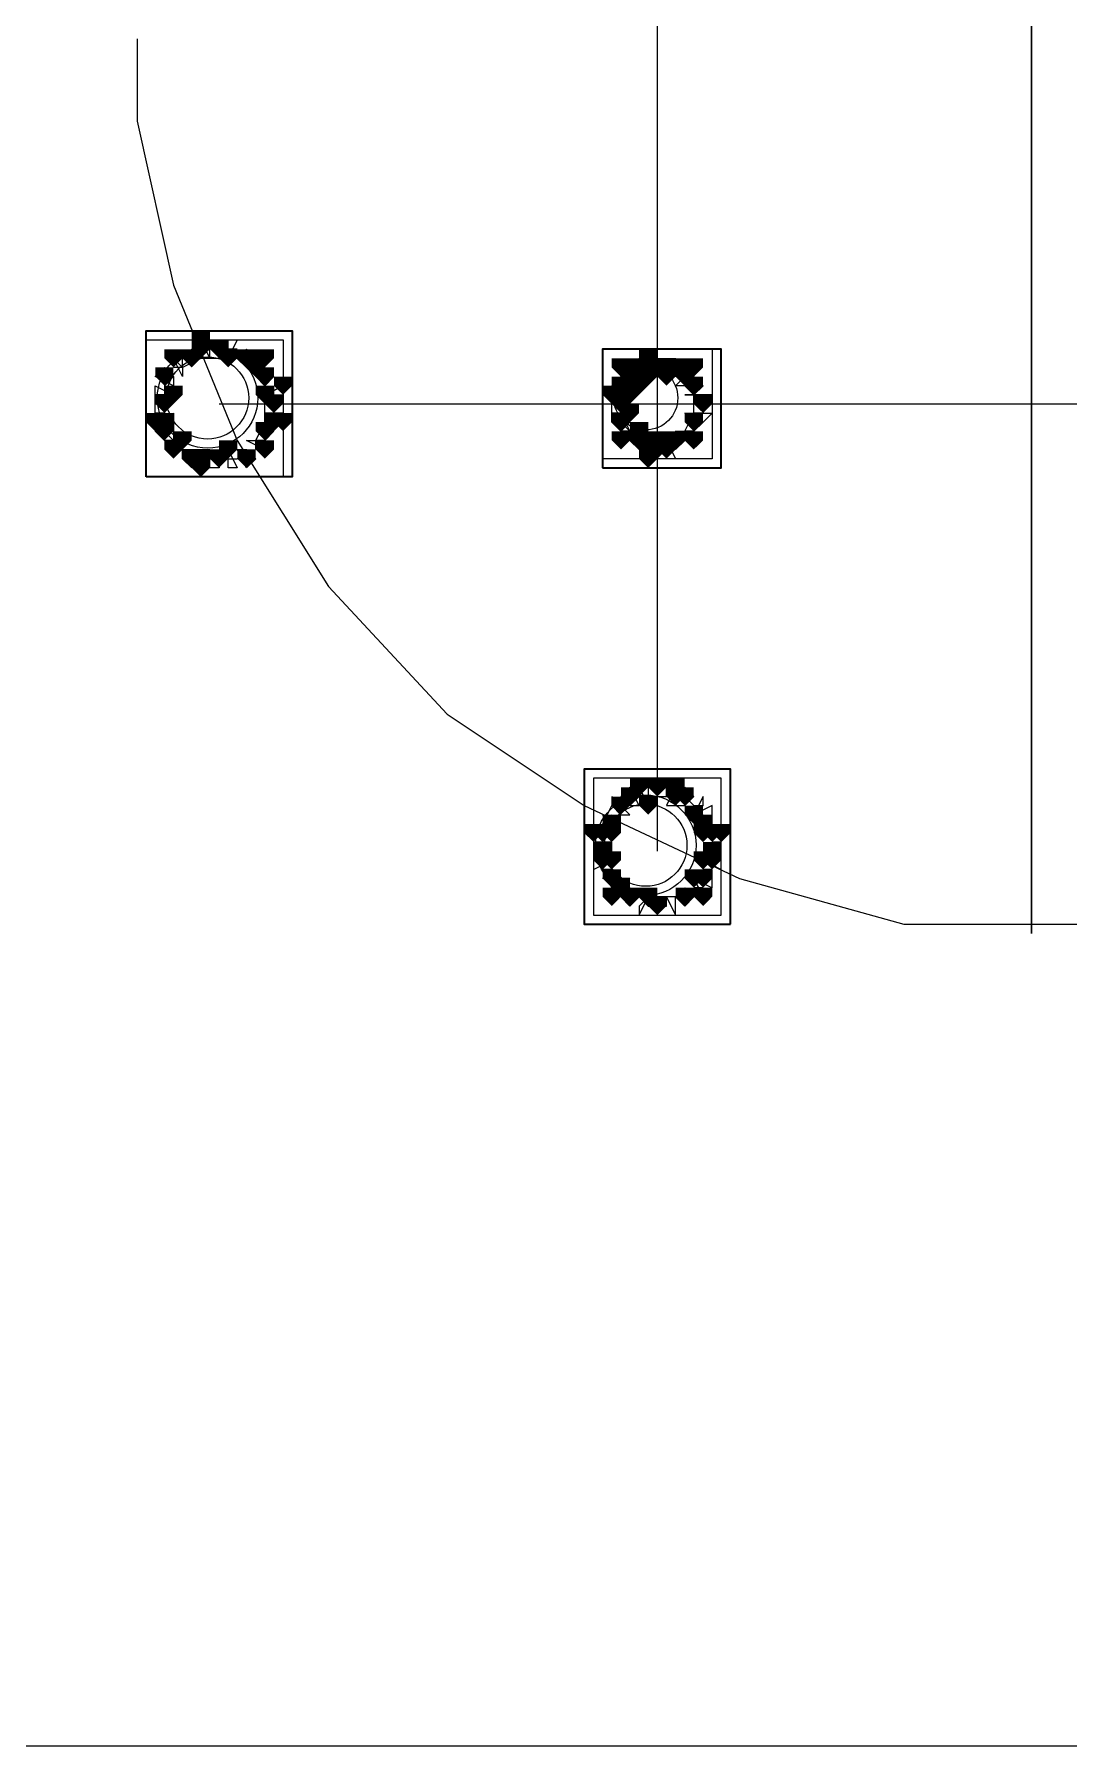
# Model space of a CAD drawing. Header units: millimetres. Extents: x 2315 to 4619, y 1334 to 1897.
# Drawn here: x 3479.36 to 3486.28, y 1530.21 to 1541.67 of the extents above; entities that cross this region are included whole.
import ezdxf

# ---------------------------------------------------------------- set-up
doc = ezdxf.new("R2010")
doc.units = ezdxf.units.MM
for name, color, linetype, true_color in [('PDF_10', 7, 'Continuous', 0x00b85c), ('PDF_AXIS', 7, 'Continuous', 0x00b85c), ('PDF_柱构件', 7, 'Continuous', 0x00b85c), ('PDF_转运站初步方案', 7, 'Continuous', 0x00b85c)]:
    doc.layers.add(name, color=color, linetype=linetype, true_color=true_color)
doc.layers.add('PDF_中心线层', color=1, linetype='Continuous')
doc.layers.add('PDF_粗实线层', color=7, linetype='Continuous')

msp = doc.modelspace()

# ---------------------------------------------------------------- hatches: boundary and pattern name
at = {"layer": 'PDF_10', "transparency": 33554559}
for points in [[(3480.595, 1539.62), (3480.534, 1539.62), (3480.534, 1539.558), (3480.595, 1539.497), (3480.656, 1539.558), (3480.656, 1539.62)], [(3480.595, 1539.62), (3480.534, 1539.62), (3480.534, 1539.558), (3480.595, 1539.497), (3480.656, 1539.558), (3480.656, 1539.62)], [(3480.595, 1539.62), (3480.534, 1539.62), (3480.534, 1539.558), (3480.595, 1539.497), (3480.656, 1539.558), (3480.656, 1539.62)], [(3480.412, 1539.558), (3480.351, 1539.558), (3480.351, 1539.497), (3480.412, 1539.436), (3480.473, 1539.497), (3480.473, 1539.558)], [(3480.412, 1539.558), (3480.351, 1539.558), (3480.351, 1539.497), (3480.412, 1539.436), (3480.473, 1539.497), (3480.473, 1539.558)], [(3480.778, 1539.558), (3480.717, 1539.558), (3480.717, 1539.497), (3480.778, 1539.436), (3480.84, 1539.497), (3480.84, 1539.558)], [(3480.778, 1539.558), (3480.717, 1539.558), (3480.717, 1539.497), (3480.778, 1539.436), (3480.84, 1539.497), (3480.84, 1539.558)], [(3480.778, 1539.558), (3480.717, 1539.558), (3480.717, 1539.497), (3480.778, 1539.436), (3480.84, 1539.497), (3480.84, 1539.558)], [(3483.405, 1539.497), (3483.344, 1539.497), (3483.344, 1539.436), (3483.405, 1539.375), (3483.466, 1539.436), (3483.466, 1539.497)], [(3483.405, 1539.497), (3483.344, 1539.497), (3483.344, 1539.436), (3483.405, 1539.375), (3483.466, 1539.436), (3483.466, 1539.497)], [(3483.527, 1539.497), (3483.466, 1539.497), (3483.466, 1539.436), (3483.527, 1539.375), (3483.588, 1539.436), (3483.588, 1539.497)], [(3483.527, 1539.497), (3483.466, 1539.497), (3483.466, 1539.436), (3483.527, 1539.375), (3483.588, 1539.436), (3483.588, 1539.497)], [(3483.649, 1539.497), (3483.588, 1539.497), (3483.588, 1539.436), (3483.649, 1539.375), (3483.71, 1539.436), (3483.71, 1539.497)], [(3483.649, 1539.497), (3483.588, 1539.497), (3483.588, 1539.436), (3483.649, 1539.375), (3483.71, 1539.436), (3483.71, 1539.497)], [(3480.229, 1539.436), (3480.168, 1539.436), (3480.168, 1539.375), (3480.229, 1539.314), (3480.29, 1539.375), (3480.29, 1539.436)], [(3480.229, 1539.436), (3480.168, 1539.436), (3480.168, 1539.375), (3480.229, 1539.314), (3480.29, 1539.375), (3480.29, 1539.436)], [(3480.901, 1539.436), (3480.84, 1539.436), (3480.84, 1539.375), (3480.901, 1539.314), (3480.962, 1539.375), (3480.962, 1539.436)], [(3480.901, 1539.436), (3480.84, 1539.436), (3480.84, 1539.375), (3480.901, 1539.314), (3480.962, 1539.375), (3480.962, 1539.436)], [(3480.901, 1539.436), (3480.84, 1539.436), (3480.84, 1539.375), (3480.901, 1539.314), (3480.962, 1539.375), (3480.962, 1539.436)], [(3483.283, 1539.375), (3483.222, 1539.375), (3483.222, 1539.314), (3483.283, 1539.253), (3483.344, 1539.314), (3483.344, 1539.375)], [(3483.283, 1539.375), (3483.222, 1539.375), (3483.222, 1539.314), (3483.283, 1539.253), (3483.344, 1539.314), (3483.344, 1539.375)], [(3483.771, 1539.375), (3483.71, 1539.375), (3483.71, 1539.314), (3483.771, 1539.253), (3483.833, 1539.314), (3483.833, 1539.375)], [(3483.771, 1539.375), (3483.71, 1539.375), (3483.71, 1539.314), (3483.771, 1539.253), (3483.833, 1539.314), (3483.833, 1539.375)], [(3483.771, 1539.375), (3483.71, 1539.375), (3483.71, 1539.314), (3483.771, 1539.253), (3483.833, 1539.314), (3483.833, 1539.375)], [(3480.229, 1539.253), (3480.168, 1539.253), (3480.168, 1539.192), (3480.229, 1539.131), (3480.29, 1539.192), (3480.29, 1539.253)], [(3480.229, 1539.253), (3480.168, 1539.253), (3480.168, 1539.192), (3480.229, 1539.131), (3480.29, 1539.192), (3480.29, 1539.253)], [(3480.962, 1539.253), (3480.901, 1539.253), (3480.901, 1539.192), (3480.962, 1539.131), (3481.023, 1539.192), (3481.023, 1539.253)], [(3480.962, 1539.253), (3480.901, 1539.253), (3480.901, 1539.192), (3480.962, 1539.131), (3481.023, 1539.192), (3481.023, 1539.253)], [(3483.283, 1539.253), (3483.222, 1539.253), (3483.222, 1539.192), (3483.283, 1539.131), (3483.344, 1539.192), (3483.344, 1539.253)], [(3483.283, 1539.253), (3483.222, 1539.253), (3483.222, 1539.192), (3483.283, 1539.131), (3483.344, 1539.192), (3483.344, 1539.253)], [(3483.833, 1539.253), (3483.771, 1539.253), (3483.771, 1539.192), (3483.833, 1539.131), (3483.894, 1539.192), (3483.894, 1539.253)], [(3483.833, 1539.253), (3483.771, 1539.253), (3483.771, 1539.192), (3483.833, 1539.131), (3483.894, 1539.192), (3483.894, 1539.253)], [(3483.283, 1539.131), (3483.222, 1539.131), (3483.222, 1539.07), (3483.283, 1539.009), (3483.344, 1539.07), (3483.344, 1539.131)], [(3483.283, 1539.131), (3483.222, 1539.131), (3483.222, 1539.07), (3483.283, 1539.009), (3483.344, 1539.07), (3483.344, 1539.131)], [(3483.771, 1539.131), (3483.71, 1539.131), (3483.71, 1539.07), (3483.771, 1539.009), (3483.833, 1539.07), (3483.833, 1539.131)], [(3483.771, 1539.131), (3483.71, 1539.131), (3483.71, 1539.07), (3483.771, 1539.009), (3483.833, 1539.07), (3483.833, 1539.131)], [(3480.229, 1539.07), (3480.168, 1539.07), (3480.168, 1539.009), (3480.229, 1538.948), (3480.29, 1539.009), (3480.29, 1539.07)], [(3480.229, 1539.07), (3480.168, 1539.07), (3480.168, 1539.009), (3480.229, 1538.948), (3480.29, 1539.009), (3480.29, 1539.07)], [(3480.901, 1539.07), (3480.84, 1539.07), (3480.84, 1539.009), (3480.901, 1538.948), (3480.962, 1539.009), (3480.962, 1539.07)], [(3480.901, 1539.07), (3480.84, 1539.07), (3480.84, 1539.009), (3480.901, 1538.948), (3480.962, 1539.009), (3480.962, 1539.07)], [(3480.901, 1539.07), (3480.84, 1539.07), (3480.84, 1539.009), (3480.901, 1538.948), (3480.962, 1539.009), (3480.962, 1539.07)], [(3483.405, 1539.009), (3483.344, 1539.009), (3483.344, 1538.948), (3483.405, 1538.887), (3483.466, 1538.948), (3483.466, 1539.009)], [(3483.405, 1539.009), (3483.344, 1539.009), (3483.344, 1538.948), (3483.405, 1538.887), (3483.466, 1538.948), (3483.466, 1539.009)], [(3483.405, 1539.009), (3483.344, 1539.009), (3483.344, 1538.948), (3483.405, 1538.887), (3483.466, 1538.948), (3483.466, 1539.009)], [(3483.527, 1538.948), (3483.466, 1538.948), (3483.466, 1538.887), (3483.527, 1538.825), (3483.588, 1538.887), (3483.588, 1538.948)], [(3483.527, 1538.948), (3483.466, 1538.948), (3483.466, 1538.887), (3483.527, 1538.825), (3483.588, 1538.887), (3483.588, 1538.948)], [(3483.649, 1539.009), (3483.588, 1539.009), (3483.588, 1538.948), (3483.649, 1538.887), (3483.71, 1538.948), (3483.71, 1539.009)], [(3483.649, 1539.009), (3483.588, 1539.009), (3483.588, 1538.948), (3483.649, 1538.887), (3483.71, 1538.948), (3483.71, 1539.009)], [(3480.412, 1538.887), (3480.351, 1538.887), (3480.351, 1538.825), (3480.412, 1538.764), (3480.473, 1538.825), (3480.473, 1538.887)], [(3480.412, 1538.887), (3480.351, 1538.887), (3480.351, 1538.825), (3480.412, 1538.764), (3480.473, 1538.825), (3480.473, 1538.887)], [(3480.595, 1538.887), (3480.534, 1538.887), (3480.534, 1538.825), (3480.595, 1538.764), (3480.656, 1538.825), (3480.656, 1538.887)], [(3480.595, 1538.887), (3480.534, 1538.887), (3480.534, 1538.825), (3480.595, 1538.764), (3480.656, 1538.825), (3480.656, 1538.887)], [(3480.778, 1538.887), (3480.717, 1538.887), (3480.717, 1538.825), (3480.778, 1538.764), (3480.84, 1538.825), (3480.84, 1538.887)], [(3480.778, 1538.887), (3480.717, 1538.887), (3480.717, 1538.825), (3480.778, 1538.764), (3480.84, 1538.825), (3480.84, 1538.887)], [(3483.344, 1536.627), (3483.283, 1536.627), (3483.283, 1536.565), (3483.344, 1536.504), (3483.405, 1536.565), (3483.405, 1536.627)], [(3483.344, 1536.627), (3483.283, 1536.627), (3483.283, 1536.565), (3483.344, 1536.504), (3483.405, 1536.565), (3483.405, 1536.627)], [(3483.527, 1536.688), (3483.466, 1536.688), (3483.466, 1536.627), (3483.527, 1536.565), (3483.588, 1536.627), (3483.588, 1536.688)], [(3483.527, 1536.688), (3483.466, 1536.688), (3483.466, 1536.627), (3483.527, 1536.565), (3483.588, 1536.627), (3483.588, 1536.688)], [(3483.71, 1536.627), (3483.649, 1536.627), (3483.649, 1536.565), (3483.71, 1536.504), (3483.771, 1536.565), (3483.771, 1536.627)], [(3483.71, 1536.627), (3483.649, 1536.627), (3483.649, 1536.565), (3483.71, 1536.504), (3483.771, 1536.565), (3483.771, 1536.627)], [(3483.222, 1536.443), (3483.161, 1536.443), (3483.161, 1536.382), (3483.222, 1536.321), (3483.283, 1536.382), (3483.283, 1536.443)], [(3483.222, 1536.443), (3483.161, 1536.443), (3483.161, 1536.382), (3483.222, 1536.321), (3483.283, 1536.382), (3483.283, 1536.443)], [(3483.833, 1536.443), (3483.771, 1536.443), (3483.771, 1536.382), (3483.833, 1536.321), (3483.894, 1536.382), (3483.894, 1536.443)], [(3483.833, 1536.443), (3483.771, 1536.443), (3483.771, 1536.382), (3483.833, 1536.321), (3483.894, 1536.382), (3483.894, 1536.443)], [(3483.161, 1536.26), (3483.1, 1536.26), (3483.1, 1536.199), (3483.161, 1536.138), (3483.222, 1536.199), (3483.222, 1536.26)], [(3483.161, 1536.26), (3483.1, 1536.26), (3483.1, 1536.199), (3483.161, 1536.138), (3483.222, 1536.199), (3483.222, 1536.26)], [(3483.161, 1536.26), (3483.1, 1536.26), (3483.1, 1536.199), (3483.161, 1536.138), (3483.222, 1536.199), (3483.222, 1536.26)], [(3483.894, 1536.26), (3483.833, 1536.26), (3483.833, 1536.199), (3483.894, 1536.138), (3483.955, 1536.199), (3483.955, 1536.26)], [(3483.894, 1536.26), (3483.833, 1536.26), (3483.833, 1536.199), (3483.894, 1536.138), (3483.955, 1536.199), (3483.955, 1536.26)], [(3483.222, 1536.077), (3483.161, 1536.077), (3483.161, 1536.016), (3483.222, 1535.955), (3483.283, 1536.016), (3483.283, 1536.077)], [(3483.222, 1536.077), (3483.161, 1536.077), (3483.161, 1536.016), (3483.222, 1535.955), (3483.283, 1536.016), (3483.283, 1536.077)], [(3483.833, 1536.077), (3483.771, 1536.077), (3483.771, 1536.016), (3483.833, 1535.955), (3483.894, 1536.016), (3483.894, 1536.077)], [(3483.833, 1536.077), (3483.771, 1536.077), (3483.771, 1536.016), (3483.833, 1535.955), (3483.894, 1536.016), (3483.894, 1536.077)], [(3483.344, 1535.955), (3483.283, 1535.955), (3483.283, 1535.894), (3483.344, 1535.832), (3483.405, 1535.894), (3483.405, 1535.955)], [(3483.344, 1535.955), (3483.283, 1535.955), (3483.283, 1535.894), (3483.344, 1535.832), (3483.405, 1535.894), (3483.405, 1535.955)], [(3483.344, 1535.955), (3483.283, 1535.955), (3483.283, 1535.894), (3483.344, 1535.832), (3483.405, 1535.894), (3483.405, 1535.955)], [(3483.71, 1535.955), (3483.649, 1535.955), (3483.649, 1535.894), (3483.71, 1535.832), (3483.771, 1535.894), (3483.771, 1535.955)], [(3483.71, 1535.955), (3483.649, 1535.955), (3483.649, 1535.894), (3483.71, 1535.832), (3483.771, 1535.894), (3483.771, 1535.955)], [(3483.71, 1535.955), (3483.649, 1535.955), (3483.649, 1535.894), (3483.71, 1535.832), (3483.771, 1535.894), (3483.771, 1535.955)], [(3483.527, 1535.894), (3483.466, 1535.894), (3483.466, 1535.832), (3483.527, 1535.771), (3483.588, 1535.832), (3483.588, 1535.894)], [(3483.527, 1535.894), (3483.466, 1535.894), (3483.466, 1535.832), (3483.527, 1535.771), (3483.588, 1535.832), (3483.588, 1535.894)]]:
    msp.add_hatch(color=256, dxfattribs=at).paths.add_polyline_path(points)
at = {"layer": 'PDF_柱构件', "transparency": 33554559}
for points in [[(3480.473, 1539.681), (3480.412, 1539.681), (3480.412, 1539.62), (3480.473, 1539.558), (3480.534, 1539.62), (3480.534, 1539.681)], [(3480.473, 1539.62), (3480.412, 1539.62), (3480.412, 1539.558), (3480.473, 1539.497), (3480.534, 1539.558), (3480.534, 1539.62)], [(3480.29, 1539.558), (3480.229, 1539.558), (3480.229, 1539.497), (3480.29, 1539.436), (3480.351, 1539.497), (3480.351, 1539.558)], [(3480.656, 1539.558), (3480.595, 1539.558), (3480.595, 1539.497), (3480.656, 1539.436), (3480.717, 1539.497), (3480.717, 1539.558)], [(3480.84, 1539.497), (3480.778, 1539.497), (3480.778, 1539.436), (3480.84, 1539.375), (3480.901, 1539.436), (3480.901, 1539.497)], [(3480.901, 1539.558), (3480.84, 1539.558), (3480.84, 1539.497), (3480.901, 1539.436), (3480.962, 1539.497), (3480.962, 1539.558)], [(3483.283, 1539.497), (3483.222, 1539.497), (3483.222, 1539.436), (3483.283, 1539.375), (3483.344, 1539.436), (3483.344, 1539.497)], [(3483.466, 1539.558), (3483.405, 1539.558), (3483.405, 1539.497), (3483.466, 1539.436), (3483.527, 1539.497), (3483.527, 1539.558)], [(3483.466, 1539.497), (3483.405, 1539.497), (3483.405, 1539.436), (3483.466, 1539.375), (3483.527, 1539.436), (3483.527, 1539.497)], [(3483.588, 1539.497), (3483.527, 1539.497), (3483.527, 1539.436), (3483.588, 1539.375), (3483.649, 1539.436), (3483.649, 1539.497)], [(3483.771, 1539.497), (3483.71, 1539.497), (3483.71, 1539.436), (3483.771, 1539.375), (3483.833, 1539.436), (3483.833, 1539.497)], [(3481.023, 1539.375), (3480.962, 1539.375), (3480.962, 1539.314), (3481.023, 1539.253), (3481.084, 1539.314), (3481.084, 1539.375)], [(3483.344, 1539.436), (3483.283, 1539.436), (3483.283, 1539.375), (3483.344, 1539.314), (3483.405, 1539.375), (3483.405, 1539.436)], [(3483.405, 1539.375), (3483.344, 1539.375), (3483.344, 1539.314), (3483.405, 1539.253), (3483.466, 1539.314), (3483.466, 1539.375)], [(3483.466, 1539.436), (3483.405, 1539.436), (3483.405, 1539.375), (3483.466, 1539.314), (3483.527, 1539.375), (3483.527, 1539.436)], [(3483.588, 1539.436), (3483.527, 1539.436), (3483.527, 1539.375), (3483.588, 1539.314), (3483.649, 1539.375), (3483.649, 1539.436)], [(3483.71, 1539.436), (3483.649, 1539.436), (3483.649, 1539.375), (3483.71, 1539.314), (3483.771, 1539.375), (3483.771, 1539.436)], [(3480.29, 1539.314), (3480.229, 1539.314), (3480.229, 1539.253), (3480.29, 1539.192), (3480.351, 1539.253), (3480.351, 1539.314)], [(3480.901, 1539.314), (3480.84, 1539.314), (3480.84, 1539.253), (3480.901, 1539.192), (3480.962, 1539.253), (3480.962, 1539.314)], [(3483.222, 1539.314), (3483.161, 1539.314), (3483.161, 1539.253), (3483.222, 1539.192), (3483.283, 1539.253), (3483.283, 1539.314)], [(3483.283, 1539.314), (3483.222, 1539.314), (3483.222, 1539.253), (3483.283, 1539.192), (3483.344, 1539.253), (3483.344, 1539.314)], [(3483.344, 1539.314), (3483.283, 1539.314), (3483.283, 1539.253), (3483.344, 1539.192), (3483.405, 1539.253), (3483.405, 1539.314)], [(3480.168, 1539.131), (3480.107, 1539.131), (3480.107, 1539.07), (3480.168, 1539.009), (3480.229, 1539.07), (3480.229, 1539.131)], [(3480.229, 1539.131), (3480.168, 1539.131), (3480.168, 1539.07), (3480.229, 1539.009), (3480.29, 1539.07), (3480.29, 1539.131)], [(3480.962, 1539.131), (3480.901, 1539.131), (3480.901, 1539.07), (3480.962, 1539.009), (3481.023, 1539.07), (3481.023, 1539.131)], [(3481.023, 1539.131), (3480.962, 1539.131), (3480.962, 1539.07), (3481.023, 1539.009), (3481.084, 1539.07), (3481.084, 1539.131)], [(3483.344, 1539.192), (3483.283, 1539.192), (3483.283, 1539.131), (3483.344, 1539.07), (3483.405, 1539.131), (3483.405, 1539.192)], [(3483.405, 1539.07), (3483.344, 1539.07), (3483.344, 1539.009), (3483.405, 1538.948), (3483.466, 1539.009), (3483.466, 1539.07)], [(3480.29, 1538.948), (3480.229, 1538.948), (3480.229, 1538.887), (3480.29, 1538.825), (3480.351, 1538.887), (3480.351, 1538.948)], [(3480.351, 1539.009), (3480.29, 1539.009), (3480.29, 1538.948), (3480.351, 1538.887), (3480.412, 1538.948), (3480.412, 1539.009)], [(3480.656, 1538.948), (3480.595, 1538.948), (3480.595, 1538.887), (3480.656, 1538.825), (3480.717, 1538.887), (3480.717, 1538.948)], [(3480.901, 1538.948), (3480.84, 1538.948), (3480.84, 1538.887), (3480.901, 1538.825), (3480.962, 1538.887), (3480.962, 1538.948)], [(3483.283, 1539.009), (3483.222, 1539.009), (3483.222, 1538.948), (3483.283, 1538.887), (3483.344, 1538.948), (3483.344, 1539.009)], [(3483.466, 1539.009), (3483.405, 1539.009), (3483.405, 1538.948), (3483.466, 1538.887), (3483.527, 1538.948), (3483.527, 1539.009)], [(3483.466, 1538.948), (3483.405, 1538.948), (3483.405, 1538.887), (3483.466, 1538.825), (3483.527, 1538.887), (3483.527, 1538.948)], [(3483.588, 1539.009), (3483.527, 1539.009), (3483.527, 1538.948), (3483.588, 1538.887), (3483.649, 1538.948), (3483.649, 1539.009)], [(3483.588, 1538.948), (3483.527, 1538.948), (3483.527, 1538.887), (3483.588, 1538.825), (3483.649, 1538.887), (3483.649, 1538.948)], [(3483.771, 1539.009), (3483.71, 1539.009), (3483.71, 1538.948), (3483.771, 1538.887), (3483.833, 1538.948), (3483.833, 1539.009)], [(3480.473, 1538.887), (3480.412, 1538.887), (3480.412, 1538.825), (3480.473, 1538.764), (3480.534, 1538.825), (3480.534, 1538.887)], [(3480.473, 1538.825), (3480.412, 1538.825), (3480.412, 1538.764), (3480.473, 1538.703), (3480.534, 1538.764), (3480.534, 1538.825)], [(3483.466, 1538.887), (3483.405, 1538.887), (3483.405, 1538.825), (3483.466, 1538.764), (3483.527, 1538.825), (3483.527, 1538.887)], [(3483.405, 1536.688), (3483.344, 1536.688), (3483.344, 1536.627), (3483.405, 1536.565), (3483.466, 1536.627), (3483.466, 1536.688)], [(3483.649, 1536.688), (3483.588, 1536.688), (3483.588, 1536.627), (3483.649, 1536.565), (3483.71, 1536.627), (3483.71, 1536.688)], [(3483.649, 1536.627), (3483.588, 1536.627), (3483.588, 1536.565), (3483.649, 1536.504), (3483.71, 1536.565), (3483.71, 1536.627)], [(3483.283, 1536.565), (3483.222, 1536.565), (3483.222, 1536.504), (3483.283, 1536.443), (3483.344, 1536.504), (3483.344, 1536.565)], [(3483.466, 1536.565), (3483.405, 1536.565), (3483.405, 1536.504), (3483.466, 1536.443), (3483.527, 1536.504), (3483.527, 1536.565)], [(3483.771, 1536.504), (3483.71, 1536.504), (3483.71, 1536.443), (3483.771, 1536.382), (3483.833, 1536.443), (3483.833, 1536.504)], [(3483.1, 1536.382), (3483.038, 1536.382), (3483.038, 1536.321), (3483.1, 1536.26), (3483.161, 1536.321), (3483.161, 1536.382)], [(3483.161, 1536.382), (3483.1, 1536.382), (3483.1, 1536.321), (3483.161, 1536.26), (3483.222, 1536.321), (3483.222, 1536.382)], [(3483.222, 1536.382), (3483.161, 1536.382), (3483.161, 1536.321), (3483.222, 1536.26), (3483.283, 1536.321), (3483.283, 1536.382)], [(3483.833, 1536.382), (3483.771, 1536.382), (3483.771, 1536.321), (3483.833, 1536.26), (3483.894, 1536.321), (3483.894, 1536.382)], [(3483.894, 1536.382), (3483.833, 1536.382), (3483.833, 1536.321), (3483.894, 1536.26), (3483.955, 1536.321), (3483.955, 1536.382)], [(3483.955, 1536.382), (3483.894, 1536.382), (3483.894, 1536.321), (3483.955, 1536.26), (3484.016, 1536.321), (3484.016, 1536.382)], [(3483.161, 1536.199), (3483.1, 1536.199), (3483.1, 1536.138), (3483.161, 1536.077), (3483.222, 1536.138), (3483.222, 1536.199)], [(3483.222, 1536.199), (3483.161, 1536.199), (3483.161, 1536.138), (3483.222, 1536.077), (3483.283, 1536.138), (3483.283, 1536.199)], [(3483.833, 1536.199), (3483.771, 1536.199), (3483.771, 1536.138), (3483.833, 1536.077), (3483.894, 1536.138), (3483.894, 1536.199)], [(3483.894, 1536.199), (3483.833, 1536.199), (3483.833, 1536.138), (3483.894, 1536.077), (3483.955, 1536.138), (3483.955, 1536.199)], [(3483.771, 1536.077), (3483.71, 1536.077), (3483.71, 1536.016), (3483.771, 1535.955), (3483.833, 1536.016), (3483.833, 1536.077)], [(3483.222, 1535.955), (3483.161, 1535.955), (3483.161, 1535.894), (3483.222, 1535.832), (3483.283, 1535.894), (3483.283, 1535.955)], [(3483.283, 1536.016), (3483.222, 1536.016), (3483.222, 1535.955), (3483.283, 1535.894), (3483.344, 1535.955), (3483.344, 1536.016)], [(3483.466, 1535.955), (3483.405, 1535.955), (3483.405, 1535.894), (3483.466, 1535.832), (3483.527, 1535.894), (3483.527, 1535.955)], [(3483.833, 1535.955), (3483.771, 1535.955), (3483.771, 1535.894), (3483.833, 1535.832), (3483.894, 1535.894), (3483.894, 1535.955)]]:
    msp.add_hatch(color=256, dxfattribs=at).paths.add_polyline_path(points)
at = {"layer": 'PDF_转运站初步方案', "transparency": 33554559}
for points in [[(3480.595, 1539.62), (3480.534, 1539.62), (3480.534, 1539.558), (3480.595, 1539.497), (3480.656, 1539.558), (3480.656, 1539.62)], [(3480.595, 1539.62), (3480.534, 1539.62), (3480.534, 1539.558), (3480.595, 1539.497), (3480.656, 1539.558), (3480.656, 1539.62)], [(3480.412, 1539.558), (3480.351, 1539.558), (3480.351, 1539.497), (3480.412, 1539.436), (3480.473, 1539.497), (3480.473, 1539.558)], [(3480.412, 1539.558), (3480.351, 1539.558), (3480.351, 1539.497), (3480.412, 1539.436), (3480.473, 1539.497), (3480.473, 1539.558)], [(3480.778, 1539.558), (3480.717, 1539.558), (3480.717, 1539.497), (3480.778, 1539.436), (3480.84, 1539.497), (3480.84, 1539.558)], [(3480.778, 1539.558), (3480.717, 1539.558), (3480.717, 1539.497), (3480.778, 1539.436), (3480.84, 1539.497), (3480.84, 1539.558)], [(3483.405, 1539.497), (3483.344, 1539.497), (3483.344, 1539.436), (3483.405, 1539.375), (3483.466, 1539.436), (3483.466, 1539.497)], [(3483.405, 1539.497), (3483.344, 1539.497), (3483.344, 1539.436), (3483.405, 1539.375), (3483.466, 1539.436), (3483.466, 1539.497)], [(3483.527, 1539.497), (3483.466, 1539.497), (3483.466, 1539.436), (3483.527, 1539.375), (3483.588, 1539.436), (3483.588, 1539.497)], [(3483.527, 1539.497), (3483.466, 1539.497), (3483.466, 1539.436), (3483.527, 1539.375), (3483.588, 1539.436), (3483.588, 1539.497)], [(3483.649, 1539.497), (3483.588, 1539.497), (3483.588, 1539.436), (3483.649, 1539.375), (3483.71, 1539.436), (3483.71, 1539.497)], [(3483.649, 1539.497), (3483.588, 1539.497), (3483.588, 1539.436), (3483.649, 1539.375), (3483.71, 1539.436), (3483.71, 1539.497)], [(3480.229, 1539.436), (3480.168, 1539.436), (3480.168, 1539.375), (3480.229, 1539.314), (3480.29, 1539.375), (3480.29, 1539.436)], [(3480.229, 1539.436), (3480.168, 1539.436), (3480.168, 1539.375), (3480.229, 1539.314), (3480.29, 1539.375), (3480.29, 1539.436)], [(3480.901, 1539.436), (3480.84, 1539.436), (3480.84, 1539.375), (3480.901, 1539.314), (3480.962, 1539.375), (3480.962, 1539.436)], [(3480.901, 1539.436), (3480.84, 1539.436), (3480.84, 1539.375), (3480.901, 1539.314), (3480.962, 1539.375), (3480.962, 1539.436)], [(3483.283, 1539.375), (3483.222, 1539.375), (3483.222, 1539.314), (3483.283, 1539.253), (3483.344, 1539.314), (3483.344, 1539.375)], [(3483.283, 1539.375), (3483.222, 1539.375), (3483.222, 1539.314), (3483.283, 1539.253), (3483.344, 1539.314), (3483.344, 1539.375)], [(3483.771, 1539.375), (3483.71, 1539.375), (3483.71, 1539.314), (3483.771, 1539.253), (3483.833, 1539.314), (3483.833, 1539.375)], [(3483.771, 1539.375), (3483.71, 1539.375), (3483.71, 1539.314), (3483.771, 1539.253), (3483.833, 1539.314), (3483.833, 1539.375)], [(3480.229, 1539.253), (3480.168, 1539.253), (3480.168, 1539.192), (3480.229, 1539.131), (3480.29, 1539.192), (3480.29, 1539.253)], [(3480.229, 1539.253), (3480.168, 1539.253), (3480.168, 1539.192), (3480.229, 1539.131), (3480.29, 1539.192), (3480.29, 1539.253)], [(3480.962, 1539.253), (3480.901, 1539.253), (3480.901, 1539.192), (3480.962, 1539.131), (3481.023, 1539.192), (3481.023, 1539.253)], [(3480.962, 1539.253), (3480.901, 1539.253), (3480.901, 1539.192), (3480.962, 1539.131), (3481.023, 1539.192), (3481.023, 1539.253)], [(3483.283, 1539.253), (3483.222, 1539.253), (3483.222, 1539.192), (3483.283, 1539.131), (3483.344, 1539.192), (3483.344, 1539.253)], [(3483.283, 1539.253), (3483.222, 1539.253), (3483.222, 1539.192), (3483.283, 1539.131), (3483.344, 1539.192), (3483.344, 1539.253)], [(3483.833, 1539.253), (3483.771, 1539.253), (3483.771, 1539.192), (3483.833, 1539.131), (3483.894, 1539.192), (3483.894, 1539.253)], [(3483.833, 1539.253), (3483.771, 1539.253), (3483.771, 1539.192), (3483.833, 1539.131), (3483.894, 1539.192), (3483.894, 1539.253)], [(3483.283, 1539.131), (3483.222, 1539.131), (3483.222, 1539.07), (3483.283, 1539.009), (3483.344, 1539.07), (3483.344, 1539.131)], [(3483.283, 1539.131), (3483.222, 1539.131), (3483.222, 1539.07), (3483.283, 1539.009), (3483.344, 1539.07), (3483.344, 1539.131)], [(3483.771, 1539.131), (3483.71, 1539.131), (3483.71, 1539.07), (3483.771, 1539.009), (3483.833, 1539.07), (3483.833, 1539.131)], [(3483.771, 1539.131), (3483.71, 1539.131), (3483.71, 1539.07), (3483.771, 1539.009), (3483.833, 1539.07), (3483.833, 1539.131)], [(3480.229, 1539.07), (3480.168, 1539.07), (3480.168, 1539.009), (3480.229, 1538.948), (3480.29, 1539.009), (3480.29, 1539.07)], [(3480.229, 1539.07), (3480.168, 1539.07), (3480.168, 1539.009), (3480.229, 1538.948), (3480.29, 1539.009), (3480.29, 1539.07)], [(3480.901, 1539.07), (3480.84, 1539.07), (3480.84, 1539.009), (3480.901, 1538.948), (3480.962, 1539.009), (3480.962, 1539.07)], [(3480.901, 1539.07), (3480.84, 1539.07), (3480.84, 1539.009), (3480.901, 1538.948), (3480.962, 1539.009), (3480.962, 1539.07)], [(3483.405, 1539.009), (3483.344, 1539.009), (3483.344, 1538.948), (3483.405, 1538.887), (3483.466, 1538.948), (3483.466, 1539.009)], [(3483.405, 1539.009), (3483.344, 1539.009), (3483.344, 1538.948), (3483.405, 1538.887), (3483.466, 1538.948), (3483.466, 1539.009)], [(3483.527, 1538.948), (3483.466, 1538.948), (3483.466, 1538.887), (3483.527, 1538.825), (3483.588, 1538.887), (3483.588, 1538.948)], [(3483.527, 1538.948), (3483.466, 1538.948), (3483.466, 1538.887), (3483.527, 1538.825), (3483.588, 1538.887), (3483.588, 1538.948)], [(3483.649, 1539.009), (3483.588, 1539.009), (3483.588, 1538.948), (3483.649, 1538.887), (3483.71, 1538.948), (3483.71, 1539.009)], [(3483.649, 1539.009), (3483.588, 1539.009), (3483.588, 1538.948), (3483.649, 1538.887), (3483.71, 1538.948), (3483.71, 1539.009)], [(3480.412, 1538.887), (3480.351, 1538.887), (3480.351, 1538.825), (3480.412, 1538.764), (3480.473, 1538.825), (3480.473, 1538.887)], [(3480.412, 1538.887), (3480.351, 1538.887), (3480.351, 1538.825), (3480.412, 1538.764), (3480.473, 1538.825), (3480.473, 1538.887)], [(3480.595, 1538.887), (3480.534, 1538.887), (3480.534, 1538.825), (3480.595, 1538.764), (3480.656, 1538.825), (3480.656, 1538.887)], [(3480.595, 1538.887), (3480.534, 1538.887), (3480.534, 1538.825), (3480.595, 1538.764), (3480.656, 1538.825), (3480.656, 1538.887)], [(3480.778, 1538.887), (3480.717, 1538.887), (3480.717, 1538.825), (3480.778, 1538.764), (3480.84, 1538.825), (3480.84, 1538.887)], [(3480.778, 1538.887), (3480.717, 1538.887), (3480.717, 1538.825), (3480.778, 1538.764), (3480.84, 1538.825), (3480.84, 1538.887)], [(3483.344, 1536.627), (3483.283, 1536.627), (3483.283, 1536.565), (3483.344, 1536.504), (3483.405, 1536.565), (3483.405, 1536.627)], [(3483.344, 1536.627), (3483.283, 1536.627), (3483.283, 1536.565), (3483.344, 1536.504), (3483.405, 1536.565), (3483.405, 1536.627)], [(3483.527, 1536.688), (3483.466, 1536.688), (3483.466, 1536.627), (3483.527, 1536.565), (3483.588, 1536.627), (3483.588, 1536.688)], [(3483.527, 1536.688), (3483.466, 1536.688), (3483.466, 1536.627), (3483.527, 1536.565), (3483.588, 1536.627), (3483.588, 1536.688)], [(3483.71, 1536.627), (3483.649, 1536.627), (3483.649, 1536.565), (3483.71, 1536.504), (3483.771, 1536.565), (3483.771, 1536.627)], [(3483.71, 1536.627), (3483.649, 1536.627), (3483.649, 1536.565), (3483.71, 1536.504), (3483.771, 1536.565), (3483.771, 1536.627)], [(3483.222, 1536.443), (3483.161, 1536.443), (3483.161, 1536.382), (3483.222, 1536.321), (3483.283, 1536.382), (3483.283, 1536.443)], [(3483.222, 1536.443), (3483.161, 1536.443), (3483.161, 1536.382), (3483.222, 1536.321), (3483.283, 1536.382), (3483.283, 1536.443)], [(3483.833, 1536.443), (3483.771, 1536.443), (3483.771, 1536.382), (3483.833, 1536.321), (3483.894, 1536.382), (3483.894, 1536.443)], [(3483.833, 1536.443), (3483.771, 1536.443), (3483.771, 1536.382), (3483.833, 1536.321), (3483.894, 1536.382), (3483.894, 1536.443)], [(3483.161, 1536.26), (3483.1, 1536.26), (3483.1, 1536.199), (3483.161, 1536.138), (3483.222, 1536.199), (3483.222, 1536.26)], [(3483.161, 1536.26), (3483.1, 1536.26), (3483.1, 1536.199), (3483.161, 1536.138), (3483.222, 1536.199), (3483.222, 1536.26)], [(3483.894, 1536.26), (3483.833, 1536.26), (3483.833, 1536.199), (3483.894, 1536.138), (3483.955, 1536.199), (3483.955, 1536.26)], [(3483.894, 1536.26), (3483.833, 1536.26), (3483.833, 1536.199), (3483.894, 1536.138), (3483.955, 1536.199), (3483.955, 1536.26)], [(3483.222, 1536.077), (3483.161, 1536.077), (3483.161, 1536.016), (3483.222, 1535.955), (3483.283, 1536.016), (3483.283, 1536.077)], [(3483.222, 1536.077), (3483.161, 1536.077), (3483.161, 1536.016), (3483.222, 1535.955), (3483.283, 1536.016), (3483.283, 1536.077)], [(3483.833, 1536.077), (3483.771, 1536.077), (3483.771, 1536.016), (3483.833, 1535.955), (3483.894, 1536.016), (3483.894, 1536.077)], [(3483.833, 1536.077), (3483.771, 1536.077), (3483.771, 1536.016), (3483.833, 1535.955), (3483.894, 1536.016), (3483.894, 1536.077)], [(3483.344, 1535.955), (3483.283, 1535.955), (3483.283, 1535.894), (3483.344, 1535.832), (3483.405, 1535.894), (3483.405, 1535.955)], [(3483.344, 1535.955), (3483.283, 1535.955), (3483.283, 1535.894), (3483.344, 1535.832), (3483.405, 1535.894), (3483.405, 1535.955)], [(3483.71, 1535.955), (3483.649, 1535.955), (3483.649, 1535.894), (3483.71, 1535.832), (3483.771, 1535.894), (3483.771, 1535.955)], [(3483.71, 1535.955), (3483.649, 1535.955), (3483.649, 1535.894), (3483.71, 1535.832), (3483.771, 1535.894), (3483.771, 1535.955)], [(3483.527, 1535.894), (3483.466, 1535.894), (3483.466, 1535.832), (3483.527, 1535.771), (3483.588, 1535.832), (3483.588, 1535.894)], [(3483.527, 1535.894), (3483.466, 1535.894), (3483.466, 1535.832), (3483.527, 1535.771), (3483.588, 1535.832), (3483.588, 1535.894)]]:
    msp.add_hatch(color=256, dxfattribs=at).paths.add_polyline_path(points)

# ---------------------------------------------------------------- linework, layer by layer
at = {"layer": 'PDF_10', "lineweight": 18}
for points in [[(3480.351, 1539.497), (3480.412, 1539.497), (3480.351, 1539.497)], [(3480.595, 1539.558), (3480.534, 1539.558)], [(3480.778, 1539.497), (3480.717, 1539.497)], [(3483.588, 1539.436), (3483.527, 1539.436), (3483.527, 1539.497)], [(3480.229, 1539.375), (3480.29, 1539.375), (3480.229, 1539.314)], [(3480.901, 1539.314), (3480.901, 1539.375)], [(3483.405, 1539.375), (3483.405, 1539.436), (3483.344, 1539.375), (3483.283, 1539.314), (3483.344, 1539.314)], [(3483.71, 1539.375), (3483.649, 1539.436)], [(3483.649, 1539.375), (3483.71, 1539.436)], [(3483.771, 1539.314), (3483.771, 1539.375)], [(3480.168, 1539.192), (3480.229, 1539.192), (3480.229, 1539.131)], [(3480.962, 1539.131), (3480.962, 1539.192), (3480.901, 1539.192)], [(3483.222, 1539.192), (3483.283, 1539.192), (3483.283, 1539.131)], [(3483.833, 1539.131), (3483.833, 1539.192), (3483.771, 1539.192)], [(3483.283, 1539.07), (3483.344, 1539.009)], [(3483.344, 1539.07), (3483.283, 1539.009)], [(3483.771, 1539.009), (3483.771, 1539.07), (3483.771, 1539.009)], [(3480.29, 1539.009), (3480.229, 1539.009), (3480.29, 1538.948)], [(3480.901, 1538.948), (3480.901, 1539.009)], [(3483.344, 1538.948), (3483.405, 1538.948)], [(3483.527, 1538.948), (3483.527, 1538.887), (3483.588, 1538.887)], [(3483.71, 1538.948), (3483.649, 1538.948), (3483.71, 1538.948)], [(3480.351, 1538.887), (3480.412, 1538.825)], [(3480.412, 1538.887), (3480.351, 1538.825)], [(3480.534, 1538.825), (3480.595, 1538.825), (3480.595, 1538.764)], [(3480.717, 1538.825), (3480.778, 1538.887), (3480.778, 1538.825)], [(3483.527, 1536.565), (3483.527, 1536.627), (3483.588, 1536.627)], [(3483.344, 1536.565), (3483.344, 1536.504), (3483.405, 1536.565)], [(3483.71, 1536.504), (3483.71, 1536.565), (3483.771, 1536.504)], [(3483.161, 1536.382), (3483.222, 1536.443)], [(3483.222, 1536.382), (3483.161, 1536.443)], [(3483.833, 1536.443), (3483.894, 1536.382)], [(3483.833, 1536.382), (3483.894, 1536.443)], [(3483.161, 1536.199), (3483.161, 1536.26)], [(3483.894, 1536.26), (3483.894, 1536.199), (3483.955, 1536.199)], [(3483.222, 1536.016), (3483.161, 1536.077)], [(3483.222, 1536.077), (3483.161, 1536.016)], [(3483.894, 1536.077), (3483.833, 1536.016)], [(3483.833, 1536.077), (3483.894, 1536.016)], [(3483.405, 1535.894), (3483.344, 1535.894)], [(3483.588, 1535.832), (3483.527, 1535.832), (3483.527, 1535.894)], [(3483.771, 1535.894), (3483.71, 1535.894)]]:
    msp.add_lwpolyline(points, dxfattribs=at)
at = {"layer": 'PDF_AXIS', "lineweight": 18}
for points in [[(3480.107, 1538.703), (3480.107, 1539.62), (3481.023, 1539.62), (3481.023, 1538.703)], [(3483.161, 1538.825), (3483.161, 1539.558), (3483.894, 1539.558), (3483.894, 1538.825)], [(3483.955, 1535.771), (3483.955, 1536.688), (3483.1, 1536.688), (3483.1, 1535.771)]]:
    msp.add_lwpolyline(points, close=True, dxfattribs=at)
at = {"layer": 'PDF_中心线层', "color": 112, "lineweight": 18, "true_color": 0x00b85c}
msp.add_lwpolyline([(3486.031, 1535.649), (3486.031, 1547.682)], close=True, dxfattribs=at)
for points in [[(3483.527, 1547.133), (3483.527, 1536.199)], [(3480.046, 1541.635), (3480.046, 1541.085), (3480.29, 1539.986), (3480.717, 1538.948), (3481.328, 1537.97), (3482.122, 1537.115), (3483.038, 1536.504), (3484.077, 1536.016), (3485.176, 1535.71), (3486.337, 1535.71), (3487.436, 1535.832), (3488.536, 1536.199), (3489.086, 1536.504)], [(3480.595, 1539.192), (3491.468, 1539.192)]]:
    msp.add_lwpolyline(points, dxfattribs=at)
at = {"layer": 'PDF_柱构件', "lineweight": 18}
for points in [[(3480.473, 1539.62), (3480.534, 1539.497), (3480.473, 1539.497)], [(3480.595, 1539.497), (3480.534, 1539.497), (3480.534, 1539.62), (3480.595, 1539.62)], [(3480.717, 1539.62), (3480.656, 1539.497), (3480.656, 1539.62)], [(3480.29, 1539.497), (3480.351, 1539.436), (3480.351, 1539.375)], [(3480.473, 1539.497), (3480.351, 1539.436), (3480.351, 1539.497), (3480.412, 1539.558)], [(3480.778, 1539.436), (3480.717, 1539.497), (3480.778, 1539.558), (3480.84, 1539.497)], [(3480.901, 1539.497), (3480.84, 1539.375), (3480.778, 1539.436)], [(3483.466, 1539.375), (3483.405, 1539.375), (3483.344, 1539.436), (3483.405, 1539.497)], [(3483.466, 1539.497), (3483.466, 1539.375)], [(3483.588, 1539.436), (3483.466, 1539.436), (3483.466, 1539.497), (3483.588, 1539.497)], [(3483.649, 1539.497), (3483.588, 1539.375), (3483.588, 1539.497)], [(3483.71, 1539.375), (3483.588, 1539.375), (3483.649, 1539.497), (3483.71, 1539.436)], [(3480.29, 1539.375), (3480.29, 1539.314), (3480.168, 1539.375), (3480.229, 1539.436)], [(3480.901, 1539.314), (3480.84, 1539.375), (3480.901, 1539.436), (3480.962, 1539.375)], [(3483.344, 1539.314), (3483.283, 1539.253), (3483.222, 1539.314), (3483.283, 1539.375)], [(3483.283, 1539.436), (3483.405, 1539.314)], [(3483.771, 1539.436), (3483.71, 1539.314), (3483.649, 1539.314)], [(3483.771, 1539.253), (3483.71, 1539.314), (3483.771, 1539.375), (3483.833, 1539.314)], [(3480.168, 1539.314), (3480.29, 1539.253), (3480.168, 1539.253)], [(3480.229, 1539.253), (3480.229, 1539.131), (3480.168, 1539.131), (3480.168, 1539.253)], [(3481.023, 1539.314), (3480.901, 1539.253)], [(3480.901, 1539.131), (3480.901, 1539.253), (3481.023, 1539.253), (3481.023, 1539.131)], [(3483.222, 1539.253), (3483.344, 1539.253)], [(3483.283, 1539.253), (3483.283, 1539.131), (3483.222, 1539.131), (3483.222, 1539.253)], [(3483.894, 1539.253), (3483.771, 1539.253), (3483.71, 1539.253), (3483.833, 1539.253)], [(3483.771, 1539.131), (3483.771, 1539.253), (3483.833, 1539.253), (3483.833, 1539.131)], [(3480.168, 1539.07), (3480.29, 1539.131), (3480.29, 1539.07)], [(3481.023, 1539.07), (3480.901, 1539.07), (3480.901, 1539.131)], [(3483.222, 1539.131), (3483.344, 1539.131), (3483.222, 1539.07)], [(3483.283, 1539.131), (3483.344, 1539.009), (3483.283, 1539.009), (3483.222, 1539.07)], [(3483.833, 1539.07), (3483.71, 1539.131), (3483.771, 1539.131), (3483.894, 1539.131)], [(3483.71, 1539.009), (3483.771, 1539.131), (3483.833, 1539.07), (3483.771, 1539.009)], [(3480.29, 1539.07), (3480.29, 1538.948), (3480.229, 1538.948), (3480.168, 1539.009)], [(3480.84, 1538.948), (3480.901, 1539.07), (3480.962, 1539.009), (3480.901, 1538.948)], [(3480.29, 1538.887), (3480.351, 1538.948)], [(3480.901, 1538.887), (3480.778, 1538.948), (3480.84, 1538.948)], [(3483.283, 1538.948), (3483.405, 1539.009)], [(3483.405, 1539.009), (3483.466, 1538.948), (3483.405, 1538.887), (3483.344, 1538.948)], [(3483.466, 1538.825), (3483.466, 1538.948)], [(3483.466, 1538.948), (3483.588, 1538.948), (3483.588, 1538.887), (3483.466, 1538.887)], [(3483.588, 1538.948), (3483.71, 1539.009), (3483.71, 1538.948), (3483.649, 1538.887)], [(3483.588, 1538.825), (3483.588, 1538.948), (3483.649, 1538.825)], [(3483.771, 1538.948), (3483.649, 1539.009), (3483.71, 1539.009)], [(3480.351, 1538.887), (3480.473, 1538.887), (3480.412, 1538.764), (3480.351, 1538.825)], [(3480.473, 1538.764), (3480.473, 1538.887), (3480.534, 1538.887)], [(3480.534, 1538.825), (3480.595, 1538.825), (3480.595, 1538.764), (3480.534, 1538.764)], [(3480.656, 1538.764), (3480.656, 1538.887), (3480.717, 1538.764)], [(3480.717, 1538.887), (3480.778, 1538.887), (3480.84, 1538.825), (3480.778, 1538.764)], [(3483.344, 1536.504), (3483.405, 1536.504), (3483.344, 1536.627), (3483.283, 1536.565)], [(3483.405, 1536.627), (3483.466, 1536.504)], [(3483.466, 1536.565), (3483.588, 1536.565), (3483.588, 1536.627), (3483.466, 1536.627)], [(3483.649, 1536.627), (3483.588, 1536.504), (3483.649, 1536.504)], [(3483.649, 1536.504), (3483.71, 1536.504), (3483.771, 1536.565), (3483.71, 1536.627)], [(3483.222, 1536.321), (3483.283, 1536.443), (3483.222, 1536.504), (3483.161, 1536.382)], [(3483.222, 1536.504), (3483.283, 1536.443), (3483.344, 1536.443), (3483.222, 1536.565)], [(3483.833, 1536.565), (3483.771, 1536.443), (3483.833, 1536.504)], [(3483.771, 1536.443), (3483.833, 1536.321), (3483.894, 1536.382), (3483.894, 1536.504)], [(3483.1, 1536.321), (3483.222, 1536.321)], [(3483.955, 1536.321), (3483.833, 1536.321)], [(3483.222, 1536.199), (3483.222, 1536.26), (3483.1, 1536.26), (3483.1, 1536.199)], [(3483.894, 1536.26), (3483.894, 1536.199), (3483.955, 1536.199), (3483.955, 1536.26)], [(3483.1, 1536.077), (3483.222, 1536.138), (3483.1, 1536.138)], [(3483.283, 1536.016), (3483.222, 1536.077), (3483.161, 1536.077), (3483.222, 1535.955)], [(3483.833, 1536.077), (3483.771, 1536.016), (3483.894, 1535.955), (3483.894, 1536.077)], [(3483.955, 1536.138), (3483.833, 1536.138), (3483.955, 1536.077)], [(3483.222, 1535.894), (3483.344, 1536.016), (3483.283, 1536.016)], [(3483.405, 1535.894), (3483.344, 1535.955), (3483.283, 1535.894), (3483.344, 1535.832)], [(3483.71, 1535.955), (3483.649, 1535.894), (3483.71, 1535.832), (3483.771, 1535.894)], [(3483.833, 1535.894), (3483.771, 1536.016)], [(3483.405, 1535.771), (3483.466, 1535.894), (3483.405, 1535.832)], [(3483.588, 1535.894), (3483.466, 1535.894), (3483.466, 1535.832), (3483.588, 1535.832)]]:
    msp.add_lwpolyline(points, close=True, dxfattribs=at)
for points in [[(3480.717, 1539.558), (3480.656, 1539.558)], [(3480.351, 1539.436), (3480.29, 1539.436)], [(3480.229, 1539.314), (3480.229, 1539.253)], [(3480.962, 1539.253), (3480.962, 1539.314)], [(3483.833, 1539.253), (3483.771, 1539.253)], [(3483.283, 1539.131), (3483.283, 1539.07)], [(3483.771, 1539.07), (3483.833, 1539.131)], [(3480.29, 1538.948), (3480.351, 1538.887)], [(3480.84, 1538.887), (3480.84, 1538.948)], [(3483.344, 1539.009), (3483.344, 1538.948)], [(3483.71, 1538.948), (3483.71, 1539.009)], [(3480.656, 1538.825), (3480.717, 1538.825)], [(3483.405, 1536.565), (3483.466, 1536.565)], [(3483.771, 1536.504), (3483.833, 1536.504)], [(3483.833, 1535.955), (3483.771, 1535.955)], [(3483.466, 1535.832), (3483.405, 1535.894)], [(3483.649, 1535.832), (3483.649, 1535.894), (3483.588, 1535.894), (3483.649, 1535.771), (3483.649, 1535.832), (3483.649, 1535.894)]]:
    msp.add_lwpolyline(points, dxfattribs=at)
at = {"layer": 'PDF_粗实线层', "color": 112, "lineweight": 35, "true_color": 0x00b85c}
for points in [[(3480.107, 1538.703), (3480.107, 1539.681), (3481.084, 1539.681), (3481.084, 1538.703)], [(3483.161, 1538.764), (3483.955, 1538.764), (3483.955, 1539.558), (3483.161, 1539.558)], [(3484.016, 1535.71), (3484.016, 1536.749), (3483.038, 1536.749), (3483.038, 1535.71)]]:
    msp.add_lwpolyline(points, close=True, dxfattribs=at)
at = {"layer": 'PDF_转运站初步方案', "color": 142, "lineweight": 5, "true_color": 0x00a5dd}
msp.add_lwpolyline([(3419.942, 1530.213), (4209.904, 1530.213)], dxfattribs=at)
at = {"layer": 'PDF_转运站初步方案', "lineweight": 18}
for centre, radius in [((3480.518, 1539.232), 0.336), ((3480.518, 1539.232), 0.275), ((3483.45, 1539.232), 0.214), ((3483.45, 1539.232), 0.214), ((3483.45, 1536.239), 0.336), ((3483.45, 1536.239), 0.275)]:
    msp.add_circle(centre, radius, dxfattribs=at)

doc.saveas('drawing.dxf')
